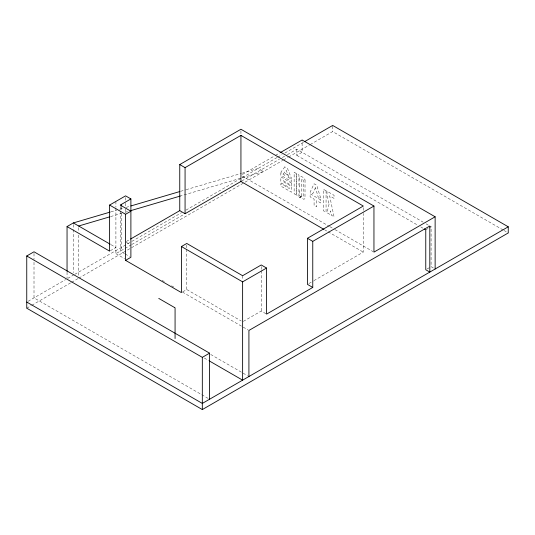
<?xml version="1.0" encoding="UTF-8"?>
<svg xmlns="http://www.w3.org/2000/svg" width="535" height="535" viewBox="0 0 535 535"><rect width="100%" height="100%" fill="white"/><g stroke="black" fill="none" stroke-linecap="round" stroke-linejoin="round"><path stroke-width="0.4" stroke-dasharray="2.67 2.01" d="M110.31 250.741L115.908 247.511L110.892 244.615M126.293 241.512L129.905 239.426M242.375 174.49L274.769 155.792M275.492 155.377L279.805 152.883M28.067 301.299L65.611 279.624M67.744 278.387L73.342 275.157M74.786 274.321L131.108 241.807M131.831 241.392L181.653 212.622M185.986 210.121L241.579 178.028M242.301 177.607L276.99 157.584M277.712 157.163L282.052 154.662M284.948 152.99L303.746 142.136M115.908 208.015L115.908 253.657L131.102 244.883M131.824 244.462L183.926 214.388M241.807 180.964L279.437 159.243M282.333 157.571L286.673 155.063M287.395 154.648L296.805 149.218L423.165 222.165M26.75 308.2L31.09 305.692M31.812 305.278L70.867 282.727M71.59 282.313L78.097 278.554M78.826 278.14L282.774 160.386M283.496 159.972L287.837 157.464M288.559 157.049L309.531 144.938M310.253 144.517L332.676 131.577L503.194 230.023M296.805 149.218L296.805 155.357L302.121 152.288L302.121 140.003M299.132 197.555L301.787 196.017L302.609 196.492L303.185 196.158L303.185 180.161L301.787 178.817L301.325 179.085L301.325 195.081L301.787 196.017M299.593 197.823L302.255 196.291M182.769 291.842L186.755 289.542L241.191 320.967M243.338 321.381L261.24 311.042L266.564 314.119M308.876 283.543L313.176 281.062M313.891 280.648L363.305 252.119L363.305 213.445M425.766 229.816L428.428 228.278M429.09 227.897L431.09 226.746L431.09 266.677L433.785 268.236M427.097 268.978L429.759 267.447M110.952 211.847L116.556 210.195M119.753 209.252L122.956 208.309M126.16 207.366L129.356 206.423M180.569 191.323L185.371 189.905M186.173 189.671L241.385 173.393M242.188 173.153L258.191 168.438L263.508 171.508L180.288 196.044M110.671 216.568L121.873 213.271M125.076 212.321L127.477 211.619M503.916 230.438L508.25 232.946M426.047 223.831L431.09 226.746M296.805 155.357L417.842 225.242M420.724 226.907L423.606 228.565M242.382 176.162L329.132 226.245M329.854 226.659L334.188 229.161M334.91 229.582L373.223 251.697M324.437 229.675L327.313 231.341M328.035 231.755L363.305 252.119M126.24 242.315L129.564 244.234M124.508 253.603L120.255 251.142L120.255 205.895M125.217 254.011L129.477 256.472M115.908 253.657L124.581 258.659M162.172 280.367L164.339 281.617M171.568 285.79L174.463 287.462M182.415 292.05L248.193 330.028M210.683 354.451L247.478 375.69M204.33 358.049L208.663 360.55M208.135 398.401L34.006 297.868L34.006 260.023M363.305 207.687L363.305 212.622M332.676 126.2L332.676 131.577M261.24 266.611L261.24 269.907M261.24 270.73L261.24 311.042M242.623 275.719L242.623 279.832M240.937 130.894L240.937 134.185M186.755 245.11L186.755 248.4M186.755 249.223L186.755 289.542M125.571 197.502L125.571 202.437M125.571 203.26L125.571 208.195M125.571 209.018L125.571 212.308M121.224 206.971L121.224 210.262M121.224 213.559L121.224 250.581M115.908 201.434L115.908 207.192M78.665 227.663L78.665 231.809M78.665 235.126L78.665 276.568M73.342 224.593L73.342 228.739M73.342 229.568L73.342 272.669M67.049 272.161L67.049 277.966M34.006 253.436L34.006 259.201M305.044 179.947L304.99 198.619L303.833 199.294L300.944 197.656L299.727 195.576L299.727 189.55L298.931 189.089L298.931 196.519L296.805 195.288L296.805 173.788L298.931 175.019L298.931 181.158L299.727 181.619L299.727 176.878L300.944 176.175L303.833 177.847L305.044 179.947M329.058 204.169L326.985 212.716L329.647 214.254L330.463 210.87L331.386 215.257L334.047 216.795L329.647 195.823L334.047 198.365L334.047 195.288L326.985 191.216L326.985 194.285L329.058 204.169M315.469 187.638L312.761 193.757L310.106 192.219L314.092 183.773L316.753 185.304L320.746 198.365L318.084 196.826L315.469 187.638M284.834 166.88L280.842 172.25L283.503 173.788L286.158 170.204L288.82 176.858L291.481 178.396L287.489 168.411L284.834 166.88M296.27 173.48L294.143 172.25L294.143 193.757L296.27 194.981L296.27 173.48M326.062 190.808L323.401 189.27L323.401 210.77L326.062 212.308L326.062 190.808M287.489 174.751L284.834 173.213L284.834 175.326L280.842 173.019L280.842 175.326L291.481 181.465L291.481 179.165L287.489 176.858L287.489 174.751M299.727 183.913L298.931 183.451L298.931 186.528L299.727 186.989L299.727 183.913M291.481 183.003L280.842 176.858L280.842 182.696L289.355 187.611L289.355 188.534L280.842 183.619L280.842 186.073L291.481 192.219L291.481 186.381L282.968 181.465L282.968 180.549L291.481 185.458L291.481 183.003M320.746 199.896L310.106 193.757L310.106 196.826L314.092 199.127L314.092 205.273L316.753 206.811L316.753 200.665L320.746 202.972L320.746 199.896"/><path stroke-width="0.8" d="M67.049 271.332L67.049 226.572L73.342 222.934L110.15 212.081M109.608 205.065L125.571 195.857L130.894 198.926L130.894 257.288L125.571 260.358L125.571 214.281L109.608 205.065L109.608 251.142L67.049 226.572M130.627 239.011L179.753 210.65L179.753 164.573L240.937 129.249L373.952 206.042L373.952 252.119L435.136 216.795L435.136 269.011M304.475 141.715L332.676 125.431L508.25 226.8L508.25 232.946L202.324 409.569L26.75 308.2L26.75 255.977L34.006 251.791L209.58 353.16L209.58 399.237M130.894 198.926L120.255 205.065L130.894 211.211L125.571 214.281M179.753 164.573L185.07 167.642L240.937 135.388L363.305 206.042L307.444 238.296L307.444 284.373L312.761 287.442L312.761 241.365L373.952 206.042M280.527 152.468L302.121 140.003L435.136 216.795M179.753 210.65L185.07 213.719L240.937 181.465L323.715 229.261M125.571 260.358L181.439 292.612L181.439 246.535L186.755 243.465L242.623 275.719L261.24 264.965L266.564 268.042L266.564 314.119L312.761 287.442M181.439 246.535L242.623 281.865L266.564 268.042M26.75 255.977L202.324 357.347L209.58 353.16M508.25 226.8L202.324 403.423L26.75 302.054M130.955 205.948L179.767 191.557M78.665 226.011L109.869 216.809M130.674 210.67L180.288 196.044M424.329 228.987L425.766 229.816L425.766 269.747L429.812 272.088L429.812 226.011L248.915 330.449L248.915 376.526M307.444 238.296L312.761 241.365M73.342 222.934L110.177 244.201M158.755 298.403L174.711 307.618M209.386 360.971L242.623 380.158L242.623 281.865M240.937 135.388L240.937 181.465M202.324 357.347L202.324 409.569M185.07 167.642L185.07 213.719M175.072 307.826L175.072 338.548M121.224 204.504L121.224 206.149"/></g></svg>
